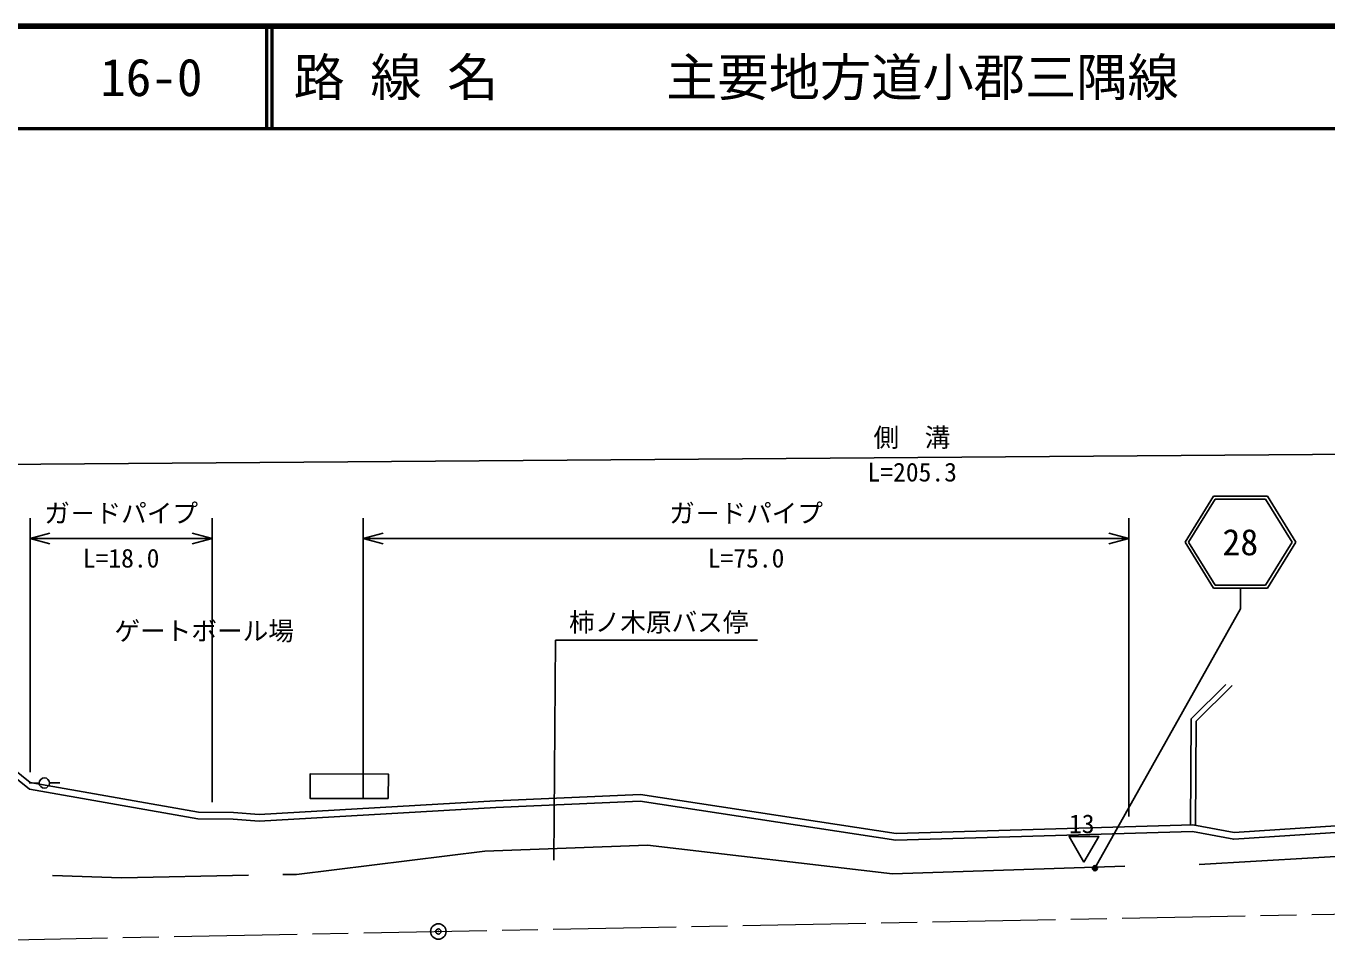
# Model space of a CAD drawing. Units: millimetres, scale not verified. Extents: x 40000 to 680000, y 20000 to 380000.
# Drawn here: x 154284 to 281196, y 290444 to 380000 of the extents above; entities that cross this region are included whole.
import ezdxf
from ezdxf.enums import TextEntityAlignment as Align

# ---------------------------------------------------------------- set-up
doc = ezdxf.new("R2010")
doc.units = ezdxf.units.MM
doc.header["$LTSCALE"] = 1000
doc.header["$PDMODE"] = 32
doc.header["$PDSIZE"] = 500
doc.linetypes.add('CHAIN', pattern=[18.5, 12, -1.5, 3.5, -1.5])
for name, color, linetype, lineweight in [('M-BGD', 7, 'Continuous', 25), ('M-BMK', 2, 'CHAIN', 13), ('M-BMK-SRVR', 3, 'Continuous', 25), ('M-STR-STRC', 7, 'Continuous', 25), ('M-TTL', 2, 'Continuous', 140), ('M-TTL-LINE', 7, 'Continuous', 50)]:
    doc.layers.add(name, color=color, linetype=linetype, lineweight=lineweight)
doc.layers.add('M-TTL-TXT', color=7, linetype='Continuous')
doc.styles.add('@ＭＳ ゴシック', font='')
doc.styles.add('ＭＳ ゴシック', font='')
doc.styles.get('@ＭＳ ゴシック').set_extended_font_data('@MS Gothic')
doc.styles.get('ＭＳ ゴシック').set_extended_font_data('MS Gothic')

msp = doc.modelspace()

# ---------------------------------------------------------------- linework, layer by layer
at = {"layer": 'M-BGD'}
for p, q in [((120221, 336981), (328328, 338583)), ((154688, 307201), (154688, 332000)), ((172435, 304290), (172435, 332000)), ((187189, 304664), (187189, 332000)), ((261861, 302877), (261861, 332000)), ((156620, 330518), (154688, 330000)), ((154688, 330000), (172435, 330000)), ((154688, 330000), (156620, 329482)), ((172435, 330000), (170503, 330518)), ((170503, 329482), (172435, 330000)), ((189121, 330518), (187189, 330000)), ((187189, 330000), (261861, 330000)), ((187189, 330000), (189121, 329482)), ((261861, 330000), (259929, 330518)), ((259929, 329482), (261861, 330000)), ((154575, 306152), (155574, 306128)), ((156574, 306169), (157573, 306159))]:
    msp.add_line(p, q, dxfattribs=at)
for points in [[(205775, 298613), (205943, 320075), (225645, 320075)], [(271339, 315768), (267941, 312398), (267885, 302047)], [(268385, 302005), (268440, 312188), (271935, 315655)], [(132259, 310655), (147209, 311485), (154617, 305554), (171049, 302659), (174505, 302611), (177013, 302437), (200101, 303744), (214202, 304366), (239137, 300584), (268069, 301402), (272109, 300655), (319743, 303792)], [(147553, 311914), (154688, 306201), (171110, 303308), (174532, 303260), (177017, 303088), (200068, 304394), (214237, 305018), (239177, 301235), (268119, 302054), (272147, 301309), (319717, 304442)], [(268722, 298207), (290971, 299510), (308837, 300773), (319695, 301118), (329173, 301176), (331331, 302107), (332972, 303058)], [(199043, 299511), (214897, 300098), (238820, 297279), (261487, 298040)], [(179346, 297238), (180665, 297214), (199043, 299511)], [(156852, 297123), (163602, 296883), (175995, 297157)]]:
    msp.add_lwpolyline(points, dxfattribs=at)
msp.add_lwpolyline([(189622, 304621), (182003, 304646), (182011, 307045), (189630, 307020)], close=True, dxfattribs=at)
msp.add_circle((156074, 306148), 500, dxfattribs=at)
at = {"layer": 'M-BMK'}
msp.add_line((131734, 290444), (333386, 294361), dxfattribs=at)
at = {"layer": 'M-BMK-SRVR'}
msp.add_circle((194508, 291663), 750, dxfattribs=at)
msp.add_point((194508, 291663), dxfattribs=at)
at = {"layer": 'M-STR-STRC'}
for p, q in [((270110, 334146), (267346, 329646)), ((270278, 333846), (267698, 329646)), ((270110, 334146), (275382, 334146)), ((270278, 333846), (275214, 333846)), ((277794, 329646), (275214, 333846)), ((278146, 329646), (275382, 334146)), ((267346, 329646), (270110, 325146)), ((267698, 329646), (270278, 325446)), ((275214, 325446), (277794, 329646)), ((275382, 325146), (278146, 329646)), ((270110, 325146), (275382, 325146)), ((270278, 325446), (275214, 325446)), ((272746, 325146), (272746, 323146)), ((258557, 297842), (272746, 323146))]:
    msp.add_line(p, q, dxfattribs=at)
msp.add_lwpolyline([(257482, 298440), (258926, 300940), (256039, 300940)], close=True, dxfattribs=at)
for radius in [250, 200, 150, 100, 50, 20]:
    msp.add_circle((258557, 297842), radius, dxfattribs=at)
msp.add_point((258557, 297842), dxfattribs=at)
at = {"layer": 'M-TTL'}
msp.add_line((680000, 380000), (40000, 380000), dxfattribs=at)
at = {"layer": 'M-TTL-LINE'}
for p, q in [((177750, 380000), (177750, 370000)), ((178250, 380000), (178250, 370000)), ((40000, 370000), (680000, 370000))]:
    msp.add_line(p, q, dxfattribs=at)

# ---------------------------------------------------------------- texts
at = {"layer": 'M-BGD', "style": 'ＭＳ ゴシック'}
for s, p in [('側\u3000溝', (240702, 338394)), ('ガ－ドパイプ', (163561, 331000)), ('ガ－ドパイプ', (224525, 331000))]:
    msp.add_text(s, height=1833, dxfattribs=at).set_placement(p, align=Align.BOTTOM_CENTER)
at = {"layer": 'M-BGD', "style": '@ＭＳ ゴシック'}
for s, p in [('L=205.3', (240735, 337395)), ('L=18.0', (163561, 329000)), ('L=75.0', (224525, 329000))]:
    msp.add_text(s, height=1833, dxfattribs=at).set_placement(p, align=Align.TOP_CENTER)
at = {"layer": 'M-BGD', "style": 'ＭＳ ゴシック'}
for s, p in [('柿ノ木原バス停', (216008, 321840)), ('ゲートボール場', (171664, 320986))]:
    msp.add_text(s, height=1833, dxfattribs=at).set_placement(p, align=Align.MIDDLE_CENTER)
at = {"layer": 'M-STR-STRC', "style": 'ＭＳ ゴシック'}
for s, height, p in [('28', 2566, (272746, 329646)), ('13', 1833, (257276, 302167))]:
    msp.add_text(s, height=height, dxfattribs=at).set_placement(p, align=Align.MIDDLE_CENTER)
at = {"layer": 'M-TTL-TXT', "style": 'ＭＳ ゴシック'}
for s, p in [('路 線 名', (180380, 375000)), ('主要地方道小郡三隅線', (216734, 375000)), ('16-0', (161521, 375000))]:
    msp.add_text(s, height=3666, dxfattribs=at).set_placement(p, align=Align.MIDDLE_LEFT)

doc.saveas('drawing.dxf')
